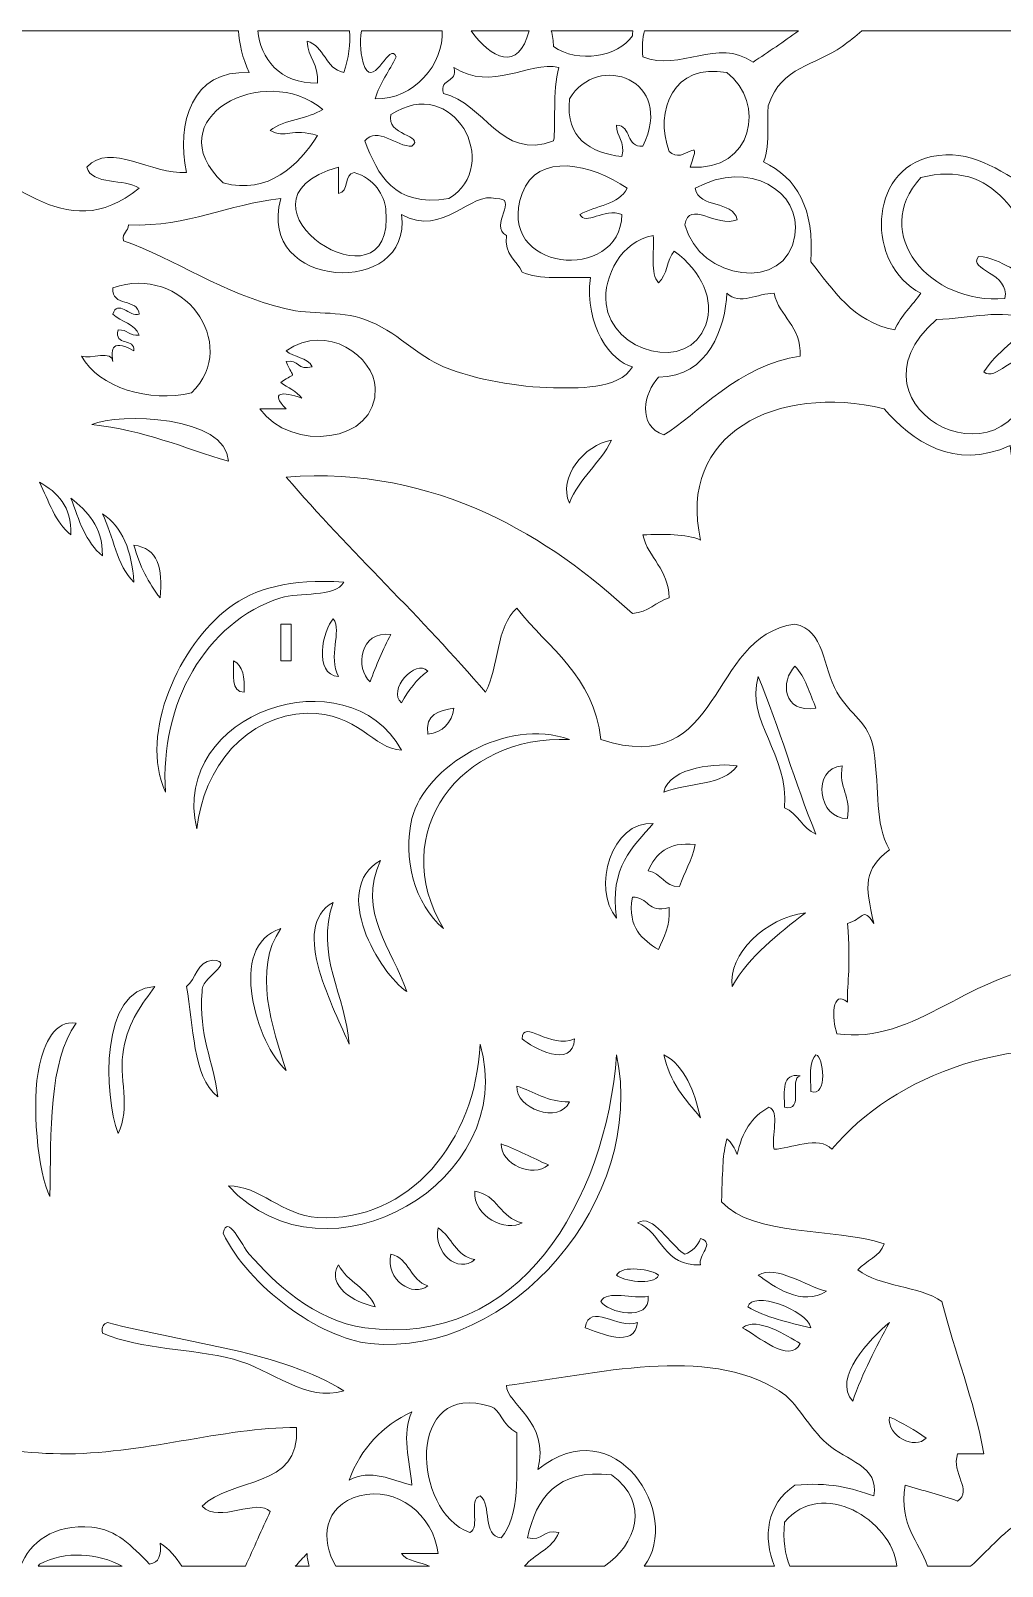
# Model space of a CAD drawing. Header units: millimetres. Extents: x -1213 to 1200, y -611 to 590.
# Drawn here: x -329 to 418, y -590 to 590 of the extents above; entities that cross this region are included whole.
import ezdxf

# ---------------------------------------------------------------- set-up
doc = ezdxf.new("R2010")
doc.units = ezdxf.units.MM
doc.header["$MEASUREMENT"] = 0
doc.layers.add('Layer 1', color=7, linetype='Continuous')

msp = doc.modelspace()

# ---------------------------------------------------------------- linework, layer by layer
at = {"layer": 'Layer 1', "color": 250, "lineweight": 20}
for points, knots in [([(-674.1122, 589.9734), (-674.1122, 589.9734), (-169.6608, 589.9734), (-169.6608, 589.9734), (-169.2886, 580.1733), (-166.7178, 569.3631), (-161.3686, 557.7634), (-206.0279, 560.1906), (-217.3984, 518.856), (-209.7834, 481.0869), (-236.3492, 478.8723), (-268.072, 504.9371), (-286.4371, 485.1233), (-281.9879, 470.7385), (-257.2414, 476.6557), (-246.0937, 468.9807), (-303.9296, 421.7837), (-347.4448, 482.6188), (-399.3997, 501.2659), (-430.4686, 512.4159), (-473.8333, 514.0332), (-512.3624, 525.4773), (-560.4326, 539.7522), (-588.0692, 558.5345), (-641.4631, 557.7634), (-654.2808, 566.5616), (-663.8543, 578.6098), (-674.1122, 589.9734)], [0, 0, 0, 0, 0.111111111, 0.111111111, 0.111111111, 0.222222222, 0.222222222, 0.222222222, 0.333333333, 0.333333333, 0.333333333, 0.444444444, 0.444444444, 0.444444444, 0.555555556, 0.555555556, 0.555555556, 0.666666667, 0.666666667, 0.666666667, 0.777777778, 0.777777778, 0.777777778, 0.888888889, 0.888888889, 0.888888889, 1, 1, 1, 1]), ([(-154.9109, 589.9734), (-154.9109, 589.9734), (-84.3622, 589.9734), (-84.3622, 589.9734), (-83.5506, 579.8681), (-84.8401, 568.8382), (-88.7512, 557.7634), (-103.0201, 560.9739), (-103.5306, 577.9547), (-116.993, 581.9759), (-116.3788, 569.1403), (-107.8435, 564.2209), (-108.9225, 549.6906), (-138.232, 549.0834), (-152.9065, 569.1779), (-154.9109, 589.9734)], [0, 0, 0, 0, 0.2, 0.2, 0.2, 0.4, 0.4, 0.4, 0.6, 0.6, 0.6, 0.8, 0.8, 0.8, 1, 1, 1, 1]), ([(-75.0286, 589.9734), (-75.0286, 589.9734), (-13.1909, 589.9734), (-13.1909, 589.9734), (-11.6483, 564.3135), (-34.6943, 537.0036), (-64.5459, 537.5855), (-61.011, 550.1921), (-53.577, 558.8977), (-48.4069, 569.8696), (-53.5303, 582.4326), (-64.5977, 546.3419), (-72.6133, 561.7989), (-75.9103, 570.9398), (-76.7401, 580.9159), (-75.0286, 589.9734)], [0, 0, 0, 0, 0.2, 0.2, 0.2, 0.4, 0.4, 0.4, 0.6, 0.6, 0.6, 0.8, 0.8, 0.8, 1, 1, 1, 1]), ([(9.245, 589.9734), (9.245, 589.9734), (53.7548, 589.9734), (53.7548, 589.9734), (45.9884, 557.8754), (23.8545, 568.6021), (9.245, 589.9734)], [0, 0, 0, 0, 0.5, 0.5, 0.5, 1, 1, 1, 1]), ([(70.8162, 589.9734), (70.8162, 589.9734), (133.4481, 589.9734), (133.4481, 589.9734), (133.3789, 588.6856), (133.2772, 587.3652), (133.1399, 586.0102), (122.3246, 570.0354), (91.0718, 564.3196), (72.6233, 577.9414), (72.6233, 577.9414), (72.6233, 577.9414), (72.6233, 577.9414), (72.3589, 582.0664), (71.6592, 586.0794), (70.8162, 589.9734)], [0, 0, 0, 0, 0.2, 0.2, 0.2, 0.4, 0.4, 0.4, 0.6, 0.6, 0.6, 0.8, 0.8, 0.8, 1, 1, 1, 1]), ([(142.386, 589.9734), (142.386, 589.9734), (260.8626, 589.9734), (260.8626, 589.9734), (249.5124, 581.633), (237.8348, 573.6192), (225.9304, 565.8332), (198.5297, 585.0489), (170.1986, 558.3229), (141.2084, 569.8696), (140.2524, 577.6475), (141.2318, 584.1049), (142.386, 589.9734)], [0, 0, 0, 0, 0.25, 0.25, 0.25, 0.5, 0.5, 0.5, 0.75, 0.75, 0.75, 1, 1, 1, 1]), ([(309.6853, 589.9734), (309.6853, 589.9734), (558.967, 589.9734), (558.967, 589.9734), (561.7992, 586.8444), (565.0799, 584.1639), (568.8528, 581.9759), (548.3632, 567.4975), (527.7263, 553.1675), (524.4751, 521.4428), (481.9443, 530.4434), (449.4233, 505.1507), (439.7531, 468.9807), (413.5209, 483.0267), (393.7128, 499.5071), (363.1006, 493.1941), (314.2036, 483.1061), (312.4077, 410.0427), (355.0311, 388.2697), (348.2633, 378.8979), (339.8043, 371.2166), (334.8588, 360.0219), (302.3755, 366.5404), (287.7304, 390.9023), (270.309, 412.4831), (273.548, 453.3894), (259.506, 477.0077), (233.9999, 489.1577), (239.763, 501.7857), (235.8121, 528.5879), (238.0342, 533.5491), (247.7603, 562.1854), (273.7992, 563.2718), (294.5145, 577.9414), (299.765, 581.6585), (304.8019, 585.6949), (309.6853, 589.9734)], [0, 0, 0, 0, 0.083333333, 0.083333333, 0.083333333, 0.166666667, 0.166666667, 0.166666667, 0.25, 0.25, 0.25, 0.333333333, 0.333333333, 0.333333333, 0.416666667, 0.416666667, 0.416666667, 0.5, 0.5, 0.5, 0.583333333, 0.583333333, 0.583333333, 0.666666667, 0.666666667, 0.666666667, 0.75, 0.75, 0.75, 0.833333333, 0.833333333, 0.833333333, 0.916666667, 0.916666667, 0.916666667, 1, 1, 1, 1]), ([(-181.5408, 473.015), (-181.5408, 473.015), (-181.5408, 473.015), (-181.5408, 473.015), (-146.4347, 463.7948), (-123.598, 486.408), (-108.9225, 509.3357), (-128.4296, 515.8389), (-133.8265, 506.5891), (-145.2326, 513.3721), (-134.9024, 521.8721), (-116.1601, 521.9545), (-104.8893, 529.5137), (-149.6462, 566.938), (-233.8862, 522.4825), (-181.5408, 473.015)], [0, 0, 0, 0, 0.2, 0.2, 0.2, 0.4, 0.4, 0.4, 0.6, 0.6, 0.6, 0.8, 0.8, 0.8, 1, 1, 1, 1]), ([(72.6233, 505.3012), (72.6233, 505.3012), (72.6233, 505.3012), (72.6233, 505.3012), (74.59, 516.3852), (71.4741, 543.4173), (76.6575, 561.7989), (52.862, 566.764), (25.3565, 542.6259), (-4.0292, 561.7989), (-1.0242, 549.3753), (-15.1038, 554.0414), (-12.0977, 541.6219), (19.7399, 534.5816), (31.327, 489.887), (72.6233, 505.3012)], [0, 0, 0, 0, 0.2, 0.2, 0.2, 0.4, 0.4, 0.4, 0.6, 0.6, 0.6, 0.8, 0.8, 0.8, 1, 1, 1, 1]), ([(125.0704, 493.1941), (125.0704, 493.1941), (125.0704, 493.1941), (125.0704, 493.1941), (127.986, 505.5251), (120.9456, 507.9003), (121.0372, 517.4075), (132.6558, 516.9263), (128.0379, 500.1968), (141.2084, 501.2659), (166.2853, 552.4982), (106.743, 573.9518), (84.728, 537.5855), (82.0718, 506.6806), (100.3331, 496.6975), (125.0704, 493.1941)], [0, 0, 0, 0, 0.2, 0.2, 0.2, 0.4, 0.4, 0.4, 0.6, 0.6, 0.6, 0.8, 0.8, 0.8, 1, 1, 1, 1]), ([(-8.0635, 460.9099), (-8.0635, 460.9099), (-8.0635, 460.9099), (-8.0635, 460.9099), (34.0179, 486.7274), (-4.6526, 557.3413), (-52.4411, 525.4773), (-57.1699, 509.7212), (-25.7411, 509.5004), (-36.3042, 501.2659), (-48.175, 500.4206), (-63.0326, 517.2132), (-72.6133, 505.3012), (-62.2994, 479.2996), (-50.8934, 454.3843), (-8.0635, 460.9099)], [0, 0, 0, 0, 0.2, 0.2, 0.2, 0.4, 0.4, 0.4, 0.6, 0.6, 0.6, 0.8, 0.8, 0.8, 1, 1, 1, 1]), ([(161.3806, 497.2294), (161.3806, 497.2294), (161.3806, 497.2294), (161.3806, 497.2294), (172.4989, 485.698), (187.8518, 513.2561), (177.5186, 485.1233), (226.1938, 481.5049), (236.0654, 535.1369), (205.7572, 557.7634), (164.8239, 565.8251), (149.9206, 528.3398), (161.3806, 497.2294)], [0, 0, 0, 0, 0.25, 0.25, 0.25, 0.5, 0.5, 0.5, 0.75, 0.75, 0.75, 1, 1, 1, 1]), ([(-423.6052, 412.4831), (-423.6052, 412.4831), (-423.6052, 412.4831), (-423.6052, 412.4831), (-415.018, 404.9331), (-397.913, 405.8975), (-391.3302, 396.3405), (-405.3255, 393.1005), (-406.8377, 402.3504), (-419.571, 400.3758), (-421.9262, 384.569), (-402.9763, 390.0743), (-399.3997, 380.1989), (-411.9631, 382.4287), (-425.6899, 383.4927), (-435.7079, 388.2697), (-428.3971, 360.6109), (-405.6245, 348.4111), (-367.1228, 351.9501), (-309.2279, 385.8293), (-339.473, 496.4645), (-419.571, 468.9807), (-421.9262, 453.1727), (-402.9763, 458.6791), (-399.3997, 448.8047), (-409.734, 444.4295), (-418.6323, 461.0625), (-423.6052, 448.8047), (-414.7638, 440.1602), (-399.7303, 437.7086), (-391.3302, 428.6267), (-403.8347, 423.3086), (-413.7092, 440.5854), (-419.571, 428.6267), (-412.1716, 423.9189), (-405.9112, 418.0749), (-399.3997, 412.4831), (-406.4716, 411.3712), (-419.5272, 423.8487), (-423.6052, 412.4831)], [0, 0, 0, 0, 0.076923077, 0.076923077, 0.076923077, 0.153846154, 0.153846154, 0.153846154, 0.230769231, 0.230769231, 0.230769231, 0.307692308, 0.307692308, 0.307692308, 0.384615385, 0.384615385, 0.384615385, 0.461538462, 0.461538462, 0.461538462, 0.538461538, 0.538461538, 0.538461538, 0.615384615, 0.615384615, 0.615384615, 0.692307692, 0.692307692, 0.692307692, 0.769230769, 0.769230769, 0.769230769, 0.846153846, 0.846153846, 0.846153846, 0.923076923, 0.923076923, 0.923076923, 1, 1, 1, 1]), ([(48.4179, 464.9453), (48.4179, 464.9453), (48.4179, 464.9453), (48.4179, 464.9453), (26.6734, 404.4673), (124.1369, 395.3792), (125.0704, 448.8047), (111.3437, 454.0801), (96.9202, 439.8123), (92.7965, 448.8047), (104.8911, 455.5378), (122.9938, 456.2601), (129.1057, 468.9807), (102.2439, 487.6298), (59.9959, 497.143), (48.4179, 464.9453)], [0, 0, 0, 0, 0.2, 0.2, 0.2, 0.4, 0.4, 0.4, 0.6, 0.6, 0.6, 0.8, 0.8, 0.8, 1, 1, 1, 1]), ([(-56.4764, 452.8371), (-56.4764, 452.8371), (-56.4764, 452.8371), (-56.4764, 452.8371), (-57.532, 463.5099), (-65.0615, 476.3974), (-80.6828, 481.0869), (-88.9872, 479.976), (-84.4811, 466.0561), (-92.7856, 464.9453), (-92.7856, 471.6672), (-92.7856, 478.3983), (-92.7856, 485.1233), (-187.7004, 458.5448), (-47.9859, 366.93), (-56.4764, 452.8371)], [0, 0, 0, 0, 0.2, 0.2, 0.2, 0.4, 0.4, 0.4, 0.6, 0.6, 0.6, 0.8, 0.8, 0.8, 1, 1, 1, 1]), ([(173.4843, 440.7319), (173.4843, 440.7319), (173.4843, 440.7319), (173.4843, 440.7319), (184.6026, 398.1695), (251.3826, 388.2453), (258.2053, 432.6611), (263.4263, 466.6319), (222.904, 491.5705), (181.5518, 468.9807), (184.3657, 452.9642), (210.305, 460.0778), (213.8287, 444.7683), (197.5952, 437.8938), (176.7854, 460.5396), (173.4843, 440.7319)], [0, 0, 0, 0, 0.2, 0.2, 0.2, 0.4, 0.4, 0.4, 0.6, 0.6, 0.6, 0.8, 0.8, 0.8, 1, 1, 1, 1]), ([(355.0311, 477.0505), (355.0311, 477.0505), (355.0311, 477.0505), (355.0311, 477.0505), (315.305, 434.0954), (362.0429, 378.9609), (419.582, 384.2333), (424.084, 403.7094), (390.4108, 405.9372), (399.4097, 416.5175), (419.3755, 414.9702), (427.0819, 401.1561), (447.8216, 400.3758), (437.2555, 444.2932), (411.2806, 492.0354), (355.0311, 477.0505)], [0, 0, 0, 0, 0.2, 0.2, 0.2, 0.4, 0.4, 0.4, 0.6, 0.6, 0.6, 0.8, 0.8, 0.8, 1, 1, 1, 1]), ([(-133.1309, 376.1635), (-133.1309, 376.1635), (-133.1309, 376.1635), (-133.1309, 376.1635), (-113.7215, 371.5829), (-92.4468, 375.0862), (-72.6133, 368.0927), (-48.5177, 359.5937), (-31.7178, 339.5479), (-12.0977, 331.7721), (13.6209, 321.5803), (44.828, 316.1188), (72.6233, 315.6305), (88.2742, 315.3559), (123.2308, 313.8137), (133.1399, 331.7721), (117.0172, 335.4281), (96.2054, 363.1184), (100.865, 400.3758), (82.2568, 400.5956), (61.4237, 398.5865), (48.4179, 404.4123), (44.2687, 413.7119), (34.5304, 417.4249), (36.3152, 432.6611), (22.3758, 439.8296), (47.0358, 462.2293), (28.2466, 460.9099), (8.9135, 467.3724), (-11.9686, 430.6652), (-44.3737, 448.8047), (-35.6492, 384.1315), (-157.1228, 390.5788), (-137.1641, 460.9099), (-178.6465, 456.669), (-206.9015, 439.1938), (-254.1611, 440.7319), (-254.3818, 435.5735), (-259.3344, 435.1432), (-258.1953, 428.6267), (-218.7459, 414.7882), (-181.6018, 387.5993), (-133.1309, 376.1635)], [0, 0, 0, 0, 0.071428571, 0.071428571, 0.071428571, 0.142857143, 0.142857143, 0.142857143, 0.214285714, 0.214285714, 0.214285714, 0.285714286, 0.285714286, 0.285714286, 0.357142857, 0.357142857, 0.357142857, 0.428571429, 0.428571429, 0.428571429, 0.5, 0.5, 0.5, 0.571428571, 0.571428571, 0.571428571, 0.642857143, 0.642857143, 0.642857143, 0.714285714, 0.714285714, 0.714285714, 0.785714286, 0.785714286, 0.785714286, 0.857142857, 0.857142857, 0.857142857, 0.928571429, 0.928571429, 0.928571429, 1, 1, 1, 1]), ([(112.9667, 380.1989), (112.9667, 380.1989), (112.9667, 380.1989), (112.9667, 380.1989), (117.0344, 342.7512), (176.4304, 326.3532), (189.6213, 364.0553), (196.3158, 383.1896), (186.843, 404.5069), (165.4148, 420.5539), (159.5775, 414.2867), (160.0341, 401.7248), (153.3121, 396.3405), (146.5545, 403.0329), (150.1005, 420.0341), (149.2778, 432.6611), (124.8589, 428.4843), (110.6744, 401.3301), (112.9667, 380.1989)], [0, 0, 0, 0, 0.166666667, 0.166666667, 0.166666667, 0.333333333, 0.333333333, 0.333333333, 0.5, 0.5, 0.5, 0.666666667, 0.666666667, 0.666666667, 0.833333333, 0.833333333, 0.833333333, 1, 1, 1, 1]), ([(-290.4703, 339.8429), (-290.4703, 339.8429), (-290.4703, 339.8429), (-290.4703, 339.8429), (-277.2062, 315.6499), (-238.2286, 304.1215), (-205.7482, 311.5951), (-167.3675, 349.9482), (-213.2055, 411.2604), (-266.2658, 392.3061), (-267.8218, 377.2987), (-246.833, 384.8365), (-246.0937, 372.1281), (-253.2743, 369.7152), (-262.8489, 383.9586), (-266.2658, 372.1281), (-260.2008, 366.0827), (-249.2768, 364.9067), (-246.0937, 355.9855), (-253.7188, 355.0781), (-254.993, 360.5315), (-262.2306, 360.0219), (-265.7797, 347.0552), (-248.933, 354.4922), (-250.1279, 343.8773), (-269.334, 355.1422), (-267.2767, 341.6871), (-266.2658, 335.8085), (-266.7692, 344.7216), (-283.378, 337.5215), (-290.4703, 339.8429)], [0, 0, 0, 0, 0.1, 0.1, 0.1, 0.2, 0.2, 0.2, 0.3, 0.3, 0.3, 0.4, 0.4, 0.4, 0.5, 0.5, 0.5, 0.6, 0.6, 0.6, 0.7, 0.7, 0.7, 0.8, 0.8, 0.8, 0.9, 0.9, 0.9, 1, 1, 1, 1]), ([(153.3121, 323.7013), (153.3121, 323.7013), (153.3121, 323.7013), (153.3121, 323.7013), (141.9376, 311.649), (136.5325, 286.8294), (157.3464, 279.3099), (181.7166, 293.9704), (215.7578, 333.8523), (262.2395, 339.8429), (263.0755, 363.5446), (246.3284, 369.6602), (242.0684, 388.2697), (229.5039, 388.23), (215.7782, 378.7249), (205.7572, 388.2697), (204.9518, 362.9139), (191.9023, 323.7674), (153.3121, 323.7013)], [0, 0, 0, 0, 0.166666667, 0.166666667, 0.166666667, 0.333333333, 0.333333333, 0.333333333, 0.5, 0.5, 0.5, 0.666666667, 0.666666667, 0.666666667, 0.833333333, 0.833333333, 0.833333333, 1, 1, 1, 1]), ([(-133.1309, 299.4879), (-133.1309, 299.4879), (-133.1309, 299.4879), (-133.1309, 299.4879), (-139.854, 299.4879), (-146.576, 299.4879), (-153.3022, 299.4879), (-130.2062, 266.2964), (-62.4733, 272.1058), (-64.5459, 315.6305), (-65.6442, 338.6609), (-100.9496, 366.6248), (-133.1309, 343.8773), (-127.0943, 339.1542), (-116.6289, 338.8612), (-112.9567, 331.7721), (-124.3607, 328.4366), (-123.4109, 337.4585), (-133.1309, 335.8085), (-127.193, 320.8673), (-124.5062, 328.8486), (-137.1641, 319.6649), (-131.7906, 315.6224), (-124.9862, 313.0121), (-121.0262, 307.5587), (-135.6398, 313.1586), (-146.1632, 312.3224), (-133.1309, 299.4879)], [0, 0, 0, 0, 0.111111111, 0.111111111, 0.111111111, 0.222222222, 0.222222222, 0.222222222, 0.333333333, 0.333333333, 0.333333333, 0.444444444, 0.444444444, 0.444444444, 0.555555556, 0.555555556, 0.555555556, 0.666666667, 0.666666667, 0.666666667, 0.777777778, 0.777777778, 0.777777778, 0.888888889, 0.888888889, 0.888888889, 1, 1, 1, 1]), ([(367.1338, 368.0927), (367.1338, 368.0927), (367.1338, 368.0927), (367.1338, 368.0927), (287.4202, 300.0627), (434.8727, 224.3616), (443.7873, 339.8429), (425.9369, 342.7278), (412.4491, 320.3078), (403.443, 327.7367), (413.1284, 343.6067), (430.0687, 352.2227), (439.7531, 368.0927), (416.3429, 376.4738), (392.7934, 368.7376), (367.1338, 368.0927)], [0, 0, 0, 0, 0.2, 0.2, 0.2, 0.4, 0.4, 0.4, 0.6, 0.6, 0.6, 0.8, 0.8, 0.8, 1, 1, 1, 1]), ([(298.5497, -156.5282), (298.5497, -156.5282), (298.5497, -156.5282), (298.5497, -156.5282), (286.5406, -146.1492), (286.2843, -169.4939), (290.4823, -180.7426), (350.1538, -190.1459), (395.5138, -131.2548), (459.9253, -128.2814), (509.2667, -126.0017), (568.9951, -153.7155), (617.2667, -124.245), (611.6287, -89.0128), (626.7741, -74.5649), (637.4378, -55.6412), (563.1924, -59.8139), (547.4093, 70.0176), (633.4036, 65.4268), (617.5535, 106.6292), (628.0667, 151.2138), (661.6443, 158.2439), (708.1667, 167.983), (738.5786, 121.7077), (746.3663, 77.5319), (789.5399, 82.7738), (814.6901, 106.0412), (839.1559, 129.9952), (834.0599, 153.1435), (824.6073, 171.938), (818.9856, 194.5636), (799.5619, 194.7497), (789.6569, 174.3621), (766.5375, 174.3866), (722.6999, 174.4242), (698.4924, 225.8346), (701.9887, 267.2037), (650.0978, 263.7238), (633.2704, 295.3172), (609.1972, 319.6649), (591.7525, 301.0586), (555.2185, 295.7058), (528.5094, 307.5587), (560.0328, 262.4868), (546.7239, 180.1238), (467.9949, 198.5989), (446.2271, 215.8361), (427.1816, 235.7923), (423.6162, 271.2381), (380.226, 251.4507), (348.1006, 275.0223), (326.7904, 299.4879), (244.0138, 319.2092), (167.2199, 279.9376), (185.586, 198.5989), (174.2765, 203.4308), (157.7481, 203.0362), (141.2084, 202.6354), (145.6006, 184.1572), (160.9321, 176.6235), (161.3806, 154.2075), (151.2823, 150.8577), (145.5375, 143.1501), (133.1399, 142.1014), (70.15, 200.3181), (-16.6791, 255.6784), (-133.1309, 247.0257), (-84.0632, 189.8395), (-28.5194, 139.1269), (20.1782, 81.5684), (30.6172, 100.721), (28.2386, 132.6888), (44.3826, 146.1368), (68.7243, 115.3347), (103.1765, 94.645), (108.9335, 45.2488), (204.5562, 14.342), (190.0117, 124.4613), (258.2053, 134.0305), (281.166, 129.1976), (279.2083, 101.3598), (290.4823, 81.5684), (300.3741, 64.201), (315.3813, 59.007), (318.7209, 37.176), (323.8636, 3.5683), (318.9039, -17.4916), (330.8236, -39.4976), (310.7989, -54.9739), (311.9999, -65.9652), (318.7209, -95.9952), (310.4297, -82.4455), (310.383, -93.1581), (298.5497, -95.9952), (301.2914, -128.6425), (298.3178, -140.5137), (298.5497, -156.5282)], [0, 0, 0, 0, 0.03125, 0.03125, 0.03125, 0.0625, 0.0625, 0.0625, 0.09375, 0.09375, 0.09375, 0.125, 0.125, 0.125, 0.15625, 0.15625, 0.15625, 0.1875, 0.1875, 0.1875, 0.21875, 0.21875, 0.21875, 0.25, 0.25, 0.25, 0.28125, 0.28125, 0.28125, 0.3125, 0.3125, 0.3125, 0.34375, 0.34375, 0.34375, 0.375, 0.375, 0.375, 0.40625, 0.40625, 0.40625, 0.4375, 0.4375, 0.4375, 0.46875, 0.46875, 0.46875, 0.5, 0.5, 0.5, 0.53125, 0.53125, 0.53125, 0.5625, 0.5625, 0.5625, 0.59375, 0.59375, 0.59375, 0.625, 0.625, 0.625, 0.65625, 0.65625, 0.65625, 0.6875, 0.6875, 0.6875, 0.71875, 0.71875, 0.71875, 0.75, 0.75, 0.75, 0.78125, 0.78125, 0.78125, 0.8125, 0.8125, 0.8125, 0.84375, 0.84375, 0.84375, 0.875, 0.875, 0.875, 0.90625, 0.90625, 0.90625, 0.9375, 0.9375, 0.9375, 0.96875, 0.96875, 0.96875, 1, 1, 1, 1]), ([(-177.5086, 259.1329), (-177.5086, 259.1329), (-177.5086, 259.1329), (-177.5086, 259.1329), (-178.4889, 294.1789), (-262.0811, 296.6783), (-282.4018, 287.3807), (-242.2791, 283.1246), (-211.8042, 269.2169), (-177.5086, 259.1329)], [0, 0, 0, 0, 0.333333333, 0.333333333, 0.333333333, 0.666666667, 0.666666667, 0.666666667, 1, 1, 1, 1]), ([(117.0019, 275.2735), (117.0019, 275.2735), (117.0019, 275.2735), (117.0019, 275.2735), (96.2552, 271.7315), (75.603, 246.8477), (84.728, 226.8467), (92.0704, 246.4022), (108.3782, 256.9998), (117.0019, 275.2735)], [0, 0, 0, 0, 0.333333333, 0.333333333, 0.333333333, 0.666666667, 0.666666667, 0.666666667, 1, 1, 1, 1]), ([(-298.5387, 202.6354), (-298.5387, 202.6354), (-298.5387, 202.6354), (-298.5387, 202.6354), (-298.0151, 224.68), (-308.9299, 235.2878), (-322.7462, 242.9913), (-315.6693, 228.5465), (-310.5977, 212.0916), (-298.5387, 202.6354)], [0, 0, 0, 0, 0.333333333, 0.333333333, 0.333333333, 0.666666667, 0.666666667, 0.666666667, 1, 1, 1, 1]), ([(-274.3323, 186.4927), (-274.3323, 186.4927), (-274.3323, 186.4927), (-274.3323, 186.4927), (-274.1127, 209.5821), (-286.1167, 220.4391), (-298.5387, 230.8831), (-292.4797, 214.0752), (-287.0899, 196.597), (-274.3323, 186.4927)], [0, 0, 0, 0, 0.333333333, 0.333333333, 0.333333333, 0.666666667, 0.666666667, 0.666666667, 1, 1, 1, 1]), ([(-250.1279, 166.3137), (-250.1279, 166.3137), (-250.1279, 166.3137), (-250.1279, 166.3137), (-251.6666, 190.3308), (-258.957, 208.6015), (-274.3323, 218.777), (-265.91, 201.6405), (-263.2781, 178.72), (-250.1279, 166.3137)], [0, 0, 0, 0, 0.333333333, 0.333333333, 0.333333333, 0.666666667, 0.666666667, 0.666666667, 1, 1, 1, 1]), ([(-229.9547, 154.2075), (-229.9547, 154.2075), (-229.9547, 154.2075), (-229.9547, 154.2075), (-227.7011, 176.6407), (-231.8188, 192.6959), (-250.1279, 194.5636), (-245.6543, 178.8594), (-238.9689, 165.3687), (-229.9547, 154.2075)], [0, 0, 0, 0, 0.333333333, 0.333333333, 0.333333333, 0.666666667, 0.666666667, 0.666666667, 1, 1, 1, 1]), ([(-177.5086, 146.1368), (-177.5086, 146.1368), (-177.5086, 146.1368), (-177.5086, 146.1368), (-214.2662, 118.3528), (-246.7201, 50.687), (-225.9205, 4.8917), (-230.0096, 73.1029), (-195.4353, 135.2207), (-137.1641, 154.2075), (-123.4262, 158.6844), (-95.1052, 154.176), (-88.7512, 166.3137), (-130.2998, 168.7927), (-157.0892, 161.5703), (-177.5086, 146.1368)], [0, 0, 0, 0, 0.2, 0.2, 0.2, 0.4, 0.4, 0.4, 0.6, 0.6, 0.6, 0.8, 0.8, 0.8, 1, 1, 1, 1]), ([(-129.0957, 105.7828), (-129.0957, 105.7828), (-129.0957, 105.7828), (-129.0957, 105.7828), (-129.0957, 115.2004), (-129.0957, 124.6119), (-129.0957, 134.0305), (-131.7866, 134.0305), (-134.4734, 134.0305), (-137.1641, 134.0305), (-137.1641, 124.6119), (-137.1641, 115.2004), (-137.1641, 105.7828), (-134.4734, 105.7828), (-131.7866, 105.7828), (-129.0957, 105.7828)], [0, 0, 0, 0, 0.2, 0.2, 0.2, 0.4, 0.4, 0.4, 0.6, 0.6, 0.6, 0.8, 0.8, 0.8, 1, 1, 1, 1]), ([(-92.7856, 93.6735), (-92.7856, 93.6735), (-92.7856, 93.6735), (-92.7856, 93.6735), (-101.1866, 108.9332), (-89.8201, 128.3228), (-96.8198, 138.0659), (-104.7469, 129.8131), (-112.6344, 95.2269), (-92.7856, 93.6735)], [0, 0, 0, 0, 0.333333333, 0.333333333, 0.333333333, 0.666666667, 0.666666667, 0.666666667, 1, 1, 1, 1]), ([(-68.5801, 89.6392), (-68.5801, 89.6392), (-68.5801, 89.6392), (-68.5801, 89.6392), (-63.6977, 102.2428), (-58.793, 114.821), (-52.4411, 125.9587), (-76.7116, 129.6015), (-79.9822, 99.4668), (-68.5801, 89.6392)], [0, 0, 0, 0, 0.333333333, 0.333333333, 0.333333333, 0.666666667, 0.666666667, 0.666666667, 1, 1, 1, 1]), ([(-116.993, 65.4268), (-116.993, 65.4268), (-116.993, 65.4268), (-116.993, 65.4268), (-78.1689, 66.5244), (-65.6868, 37.5992), (-44.3737, 37.176), (-85.5886, 111.8425), (-223.1228, 65.9975), (-201.714, -23.355), (-196.5977, 23.9589), (-163.919, 64.0983), (-116.993, 65.4268)], [0, 0, 0, 0, 0.25, 0.25, 0.25, 0.5, 0.5, 0.5, 0.75, 0.75, 0.75, 1, 1, 1, 1]), ([(-24.2014, 97.71), (-24.2014, 97.71), (-24.2014, 97.71), (-24.2014, 97.71), (-33.2951, 108.0675), (-55.6963, 82.8908), (-44.3737, 73.4966), (-38.9401, 82.8572), (-32.9096, 91.6258), (-24.2014, 97.71)], [0, 0, 0, 0, 0.333333333, 0.333333333, 0.333333333, 0.666666667, 0.666666667, 0.666666667, 1, 1, 1, 1]), ([(-165.4038, 81.5684), (-165.4038, 81.5684), (-165.4038, 81.5684), (-165.4038, 81.5684), (-164.5699, 93.167), (-166.43, 102.0688), (-173.4743, 105.7828), (-173.4113, 95.0814), (-175.7116, 82.018), (-165.4038, 81.5684)], [0, 0, 0, 0, 0.333333333, 0.333333333, 0.333333333, 0.666666667, 0.666666667, 0.666666667, 1, 1, 1, 1]), ([(274.3432, 69.4632), (274.3432, 69.4632), (274.3432, 69.4632), (274.3432, 69.4632), (269.4457, 80.7017), (266.045, 93.4457), (258.2053, 101.7453), (247.0514, 90.2688), (248.5006, 65.0158), (274.3432, 69.4632)], [0, 0, 0, 0, 0.333333333, 0.333333333, 0.333333333, 0.666666667, 0.666666667, 0.666666667, 1, 1, 1, 1]), ([(250.1368, -7.2134), (250.1368, -7.2134), (250.1368, -7.2134), (250.1368, -7.2134), (260.7538, -11.3912), (263.7254, -23.2146), (274.3432, -27.3914), (258.1748, 11.5872), (246.1616, 54.7224), (229.9657, 93.6735), (219.9142, 58.7811), (253.9402, 34.7183), (250.1368, -7.2134)], [0, 0, 0, 0, 0.25, 0.25, 0.25, 0.5, 0.5, 0.5, 0.75, 0.75, 0.75, 1, 1, 1, 1]), ([(-36.3042, -15.2852), (-36.3042, -15.2852), (-36.3042, -15.2852), (-36.3042, -15.2852), (-43.8448, -45.3955), (-34.189, -81.4374), (-12.0977, -100.0316), (-56.0777, -26.1778), (1.2029, 49.2791), (84.728, 45.2488), (36.3975, 63.2265), (-26.4235, 24.1644), (-36.3042, -15.2852)], [0, 0, 0, 0, 0.25, 0.25, 0.25, 0.5, 0.5, 0.5, 0.75, 0.75, 0.75, 1, 1, 1, 1]), ([(-4.0292, 69.4632), (-4.0292, 69.4632), (-4.0292, 69.4632), (-4.0292, 69.4632), (-15.174, 67.1612), (-26.6513, 65.1897), (-24.2014, 49.2842), (-12.535, 51.0654), (-5.8099, 57.7934), (-4.0292, 69.4632)], [0, 0, 0, 0, 0.333333333, 0.333333333, 0.333333333, 0.666666667, 0.666666667, 0.666666667, 1, 1, 1, 1]), ([(213.8287, 25.0698), (213.8287, 25.0698), (213.8287, 25.0698), (213.8287, 25.0698), (200.766, 27.3179), (161.346, 24.7788), (157.3464, 4.8917), (175.7999, 11.9901), (203.4182, 9.921), (213.8287, 25.0698)], [0, 0, 0, 0, 0.333333333, 0.333333333, 0.333333333, 0.666666667, 0.666666667, 0.666666667, 1, 1, 1, 1]), ([(298.5497, -15.2852), (298.5497, -15.2852), (298.5497, -15.2852), (298.5497, -15.2852), (301.3799, 2.3395), (291.6863, 7.4461), (294.5145, 25.0698), (270.361, 23.3059), (276.0731, -16.5293), (298.5497, -15.2852)], [0, 0, 0, 0, 0.333333333, 0.333333333, 0.333333333, 0.666666667, 0.666666667, 0.666666667, 1, 1, 1, 1]), ([(121.0372, -91.9608), (121.0372, -91.9608), (121.0372, -91.9608), (121.0372, -91.9608), (115.2599, -52.5549), (133.5691, -37.2363), (149.2778, -19.3217), (117.0019, -16.7907), (101.8453, -69.3394), (121.0372, -91.9608)], [0, 0, 0, 0, 0.333333333, 0.333333333, 0.333333333, 0.666666667, 0.666666667, 0.666666667, 1, 1, 1, 1]), ([(169.4491, -67.7464), (169.4491, -67.7464), (169.4491, -67.7464), (169.4491, -67.7464), (172.988, -56.4866), (179.105, -47.8146), (181.5518, -35.4642), (160.2813, -33.0188), (151.0026, -42.5676), (145.2436, -55.6412), (155.7314, -57.2566), (157.4084, -67.6843), (169.4491, -67.7464)], [0, 0, 0, 0, 0.25, 0.25, 0.25, 0.5, 0.5, 0.5, 0.75, 0.75, 0.75, 1, 1, 1, 1]), ([(-40.3384, -148.4574), (-40.3384, -148.4574), (-40.3384, -148.4574), (-40.3384, -148.4574), (-51.2004, -115.4265), (-78.894, -87.5663), (-60.5116, -47.5694), (-99.4862, -70.2071), (-61.1848, -134.1437), (-40.3384, -148.4574)], [0, 0, 0, 0, 0.333333333, 0.333333333, 0.333333333, 0.666666667, 0.666666667, 0.666666667, 1, 1, 1, 1]), ([(-84.717, -188.8134), (-84.717, -188.8134), (-84.717, -188.8134), (-84.717, -188.8134), (-86.8293, -152.037), (-111.2564, -120.1933), (-96.8198, -79.8526), (-131.6797, -98.3765), (-94.7717, -163.7007), (-84.717, -188.8134)], [0, 0, 0, 0, 0.333333333, 0.333333333, 0.333333333, 0.666666667, 0.666666667, 0.666666667, 1, 1, 1, 1]), ([(153.3121, -116.1732), (153.3121, -116.1732), (153.3121, -116.1732), (153.3121, -116.1732), (156.9019, -106.314), (162.7179, -98.6756), (161.3806, -83.889), (144.6518, -88.5164), (145.6616, -75.4001), (133.1399, -75.8182), (129.1281, -100.0092), (141.0629, -108.2478), (153.3121, -116.1732)], [0, 0, 0, 0, 0.25, 0.25, 0.25, 0.5, 0.5, 0.5, 0.75, 0.75, 0.75, 1, 1, 1, 1]), ([(266.2748, -87.9264), (266.2748, -87.9264), (266.2748, -87.9264), (266.2748, -87.9264), (235.0911, -91.7472), (206.9013, -119.9492), (209.7924, -144.423), (223.7602, -120.7253), (244.9962, -104.304), (266.2748, -87.9264)], [0, 0, 0, 0, 0.333333333, 0.333333333, 0.333333333, 0.666666667, 0.666666667, 0.666666667, 1, 1, 1, 1]), ([(-133.1309, -208.9903), (-133.1309, -208.9903), (-133.1309, -208.9903), (-133.1309, -208.9903), (-143.6371, -176.7306), (-158.9868, -130.7655), (-137.1641, -100.0316), (-179.5212, -112.978), (-154.9435, -189.8764), (-133.1309, -208.9903)], [0, 0, 0, 0, 0.333333333, 0.333333333, 0.333333333, 0.666666667, 0.666666667, 0.666666667, 1, 1, 1, 1]), ([(-209.7834, -144.423), (-209.7834, -144.423), (-209.7834, -144.423), (-209.7834, -144.423), (-203.6513, -174.6106), (-205.7249, -213.0023), (-185.577, -229.1684), (-188.9411, -201.595), (-200.6025, -182.3224), (-197.6797, -148.4574), (-199.6699, -138.0632), (-170.9533, -125.6234), (-189.6113, -124.245), (-202.0536, -125.2531), (-201.9814, -138.7702), (-209.7834, -144.423)], [0, 0, 0, 0, 0.2, 0.2, 0.2, 0.4, 0.4, 0.4, 0.6, 0.6, 0.6, 0.8, 0.8, 0.8, 1, 1, 1, 1]), ([(-262.2306, -257.4171), (-262.2306, -257.4171), (-262.2306, -257.4171), (-262.2306, -257.4171), (-252.3459, -238.3123), (-261.9815, -213.5862), (-258.1953, -192.8487), (-254.0787, -170.2965), (-243.8228, -158.2392), (-233.9879, -144.423), (-276.4221, -146.1492), (-273.4109, -227.971), (-262.2306, -257.4171)], [0, 0, 0, 0, 0.25, 0.25, 0.25, 0.5, 0.5, 0.5, 0.75, 0.75, 0.75, 1, 1, 1, 1]), ([(-322.7462, -204.955), (-322.7462, -204.955), (-322.7462, -204.955), (-322.7462, -204.955), (-329.3686, -233.339), (-323.7631, -289.3392), (-314.6777, -305.845), (-313.7634, -255.641), (-315.9062, -202.3824), (-294.5045, -172.6708), (-311.1082, -170.0239), (-318.9011, -188.4716), (-322.7462, -204.955)], [0, 0, 0, 0, 0.25, 0.25, 0.25, 0.5, 0.5, 0.5, 0.75, 0.75, 0.75, 1, 1, 1, 1]), ([(88.7622, -184.778), (88.7622, -184.778), (88.7622, -184.778), (88.7622, -184.778), (69.847, -193.3147), (48.9843, -168.5957), (48.4179, -184.778), (55.7704, -191.2415), (87.4768, -208.6252), (88.7622, -184.778)], [0, 0, 0, 0, 0.333333333, 0.333333333, 0.333333333, 0.666666667, 0.666666667, 0.666666667, 1, 1, 1, 1]), ([(393.2104, -590.0266), (393.2104, -590.0266), (360.2135, -590.0266), (360.2135, -590.0266), (353.4701, -570.2687), (338.1182, -559.1167), (342.9284, -527.7989), (356.3633, -531.8465), (370.6443, -535.0528), (383.2717, -539.9051), (395.2982, -531.4803), (377.9134, -518.6803), (383.2717, -503.5865), (389.9958, -503.5865), (396.7189, -503.5865), (403.443, -503.5865), (395.8331, -461.4249), (381.1372, -426.3545), (371.168, -386.5549), (353.7975, -374.3338), (323.1376, -375.411), (306.6192, -362.3415), (312.6589, -354.9289), (323.4558, -352.281), (326.7904, -342.1635), (287.2301, -329.273), (226.8324, -337.2269), (201.725, -309.8804), (201.725, -309.8804), (201.725, -309.8804), (201.725, -309.8804), (202.7643, -281.0639), (202.4857, -275.1528), (205.7572, -261.4536), (209.526, -264.4086), (211.8711, -268.7909), (213.8287, -273.5597), (217.148, -256.702), (225.0558, -244.4351), (238.0342, -237.2412), (247.1308, -240.242), (239.6094, -259.8768), (242.0684, -269.5234), (254.2372, -269.3585), (276.6304, -258.6704), (286.4471, -269.5234), (334.1022, -212.8844), (427.208, -175.0511), (532.5437, -200.9205), (502.9514, -314.3928), (522.9538, -457.2715), (455.891, -531.8342), (443.283, -545.8488), (425.1904, -559.0628), (411.5125, -572.1903), (405.7474, -577.7231), (399.8185, -584.27), (393.2104, -590.0266)], [0, 0, 0, 0, 0.052631579, 0.052631579, 0.052631579, 0.105263158, 0.105263158, 0.105263158, 0.157894737, 0.157894737, 0.157894737, 0.210526316, 0.210526316, 0.210526316, 0.263157895, 0.263157895, 0.263157895, 0.315789474, 0.315789474, 0.315789474, 0.368421053, 0.368421053, 0.368421053, 0.421052632, 0.421052632, 0.421052632, 0.473684211, 0.473684211, 0.473684211, 0.526315789, 0.526315789, 0.526315789, 0.578947368, 0.578947368, 0.578947368, 0.631578947, 0.631578947, 0.631578947, 0.684210526, 0.684210526, 0.684210526, 0.736842105, 0.736842105, 0.736842105, 0.789473684, 0.789473684, 0.789473684, 0.842105263, 0.842105263, 0.842105263, 0.894736842, 0.894736842, 0.894736842, 0.947368421, 0.947368421, 0.947368421, 1, 1, 1, 1]), ([(-68.5801, -418.8401), (-68.5801, -418.8401), (-68.5801, -418.8401), (-68.5801, -418.8401), (39.8246, -430.1264), (144.3853, -308.1541), (121.0372, -196.8852), (112.6483, -308.7136), (46.5416, -423.0881), (-72.6133, -406.7319), (-111.6967, -401.369), (-142.2581, -371.9666), (-161.3686, -350.2343), (-167.1144, -343.7057), (-178.2103, -318.1403), (-181.5408, -334.0927), (-161.8313, -375.2289), (-107.0137, -414.8342), (-68.5801, -418.8401)], [0, 0, 0, 0, 0.166666667, 0.166666667, 0.166666667, 0.333333333, 0.333333333, 0.333333333, 0.5, 0.5, 0.5, 0.666666667, 0.666666667, 0.666666667, 0.833333333, 0.833333333, 0.833333333, 1, 1, 1, 1]), ([(16.1429, -188.8134), (16.1429, -188.8134), (16.1429, -188.8134), (16.1429, -188.8134), (12.6284, -263.2663), (-38.1337, -325.9832), (-108.9225, -321.9855), (-136.1198, -320.4515), (-153.6631, -297.177), (-177.5086, -297.7731), (-100.9496, -380.2134), (46.6291, -293.3674), (16.1429, -188.8134)], [0, 0, 0, 0, 0.25, 0.25, 0.25, 0.5, 0.5, 0.5, 0.75, 0.75, 0.75, 1, 1, 1, 1]), ([(185.586, -245.3109), (185.586, -245.3109), (185.586, -245.3109), (185.586, -245.3109), (180.5084, -224.8339), (173.9572, -205.8308), (157.3464, -196.8852), (161.7344, -218.055), (173.9287, -231.4144), (185.586, -245.3109)], [0, 0, 0, 0, 0.333333333, 0.333333333, 0.333333333, 0.666666667, 0.666666667, 0.666666667, 1, 1, 1, 1]), ([(274.3432, -196.8852), (274.3432, -196.8852), (274.3432, -196.8852), (274.3432, -196.8852), (268.7847, -202.0863), (270.3477, -214.4133), (270.309, -225.1339), (283.7205, -230.1001), (280.1785, -197.8536), (274.3432, -196.8852)], [0, 0, 0, 0, 0.333333333, 0.333333333, 0.333333333, 0.666666667, 0.666666667, 0.666666667, 1, 1, 1, 1]), ([(262.2395, -213.0257), (262.2395, -213.0257), (262.2395, -213.0257), (262.2395, -213.0257), (247.7887, -210.678), (249.9751, -224.9692), (250.1368, -237.2412), (265.9555, -240.9551), (253.0646, -215.9554), (262.2395, -213.0257)], [0, 0, 0, 0, 0.333333333, 0.333333333, 0.333333333, 0.666666667, 0.666666667, 0.666666667, 1, 1, 1, 1]), ([(84.728, -233.2048), (84.728, -233.2048), (84.728, -233.2048), (84.728, -233.2048), (67.2019, -233.2424), (57.7942, -225.1726), (44.3826, -221.0986), (42.9609, -238.4059), (76.9849, -250.3595), (84.728, -233.2048)], [0, 0, 0, 0, 0.333333333, 0.333333333, 0.333333333, 0.666666667, 0.666666667, 0.666666667, 1, 1, 1, 1]), ([(68.589, -281.6305), (68.589, -281.6305), (68.589, -281.6305), (68.589, -281.6305), (56.3562, -276.3816), (45.3213, -269.9302), (32.2799, -265.4889), (31.9016, -280.8422), (56.4437, -292.2007), (68.589, -281.6305)], [0, 0, 0, 0, 0.333333333, 0.333333333, 0.333333333, 0.666666667, 0.666666667, 0.666666667, 1, 1, 1, 1]), ([(48.4179, -326.022), (48.4179, -326.022), (48.4179, -326.022), (48.4179, -326.022), (31.4734, -322.7993), (29.6776, -304.4127), (12.1077, -301.8086), (10.2609, -321.2816), (36.7331, -333.4946), (48.4179, -326.022)], [0, 0, 0, 0, 0.333333333, 0.333333333, 0.333333333, 0.666666667, 0.666666667, 0.666666667, 1, 1, 1, 1]), ([(185.586, -358.3072), (185.586, -358.3072), (185.586, -358.3072), (185.586, -358.3072), (183.1748, -351.1224), (197.41, -341.5491), (185.586, -338.1281), (183.3294, -343.9427), (179.2962, -347.9781), (173.4843, -350.2343), (162.4759, -343.6233), (148.8711, -318.5422), (137.1731, -326.022), (156.246, -333.8486), (157.0321, -359.9663), (185.586, -358.3072)], [0, 0, 0, 0, 0.2, 0.2, 0.2, 0.4, 0.4, 0.4, 0.6, 0.6, 0.6, 0.8, 0.8, 0.8, 1, 1, 1, 1]), ([(12.1077, -354.2717), (12.1077, -354.2717), (12.1077, -354.2717), (12.1077, -354.2717), (-2.9737, -351.8711), (-5.3838, -336.7914), (-16.1319, -330.0573), (-20.1753, -349.0767), (-0.8218, -365.6272), (12.1077, -354.2717)], [0, 0, 0, 0, 0.333333333, 0.333333333, 0.333333333, 0.666666667, 0.666666667, 0.666666667, 1, 1, 1, 1]), ([(-24.2014, -374.4487), (-24.2014, -374.4487), (-24.2014, -374.4487), (-24.2014, -374.4487), (-37.6649, -370.4286), (-38.1713, -353.4457), (-52.4411, -350.2343), (-57.2828, -370.0492), (-35.1398, -383.8114), (-24.2014, -374.4487)], [0, 0, 0, 0, 0.333333333, 0.333333333, 0.333333333, 0.666666667, 0.666666667, 0.666666667, 1, 1, 1, 1]), ([(-64.5459, -390.5903), (-64.5459, -390.5903), (-64.5459, -390.5903), (-64.5459, -390.5903), (-70.4432, -376.3083), (-85.9344, -371.6269), (-92.7856, -358.3072), (-102.7333, -374.3612), (-80.4153, -387.4766), (-64.5459, -390.5903)], [0, 0, 0, 0, 0.333333333, 0.333333333, 0.333333333, 0.666666667, 0.666666667, 0.666666667, 1, 1, 1, 1]), ([(153.3121, -366.3769), (153.3121, -366.3769), (153.3121, -366.3769), (153.3121, -366.3769), (149.1203, -362.1218), (124.5039, -358.0406), (121.0372, -366.3769), (125.2291, -370.634), (149.8443, -374.7132), (153.3121, -366.3769)], [0, 0, 0, 0, 0.333333333, 0.333333333, 0.333333333, 0.666666667, 0.666666667, 0.666666667, 1, 1, 1, 1]), ([(282.4128, -378.4841), (282.4128, -378.4841), (282.4128, -378.4841), (282.4128, -378.4841), (266.6124, -375.3327), (244.0657, -357.8168), (229.9657, -366.3769), (240.9009, -374.3948), (264.1392, -391.221), (282.4128, -378.4841)], [0, 0, 0, 0, 0.333333333, 0.333333333, 0.333333333, 0.666666667, 0.666666667, 0.666666667, 1, 1, 1, 1]), ([(145.2436, -382.5195), (145.2436, -382.5195), (145.2436, -382.5195), (145.2436, -382.5195), (134.2941, -385.0189), (113.225, -377.3957), (108.9335, -386.5549), (113.4365, -394.9075), (147.43, -402.7443), (145.2436, -382.5195)], [0, 0, 0, 0, 0.333333333, 0.333333333, 0.333333333, 0.666666667, 0.666666667, 0.666666667, 1, 1, 1, 1]), ([(137.1731, -402.6955), (137.1731, -402.6955), (137.1731, -402.6955), (137.1731, -402.6955), (122.1314, -408.3879), (100.4907, -386.5702), (96.8298, -406.7319), (108.4525, -410.7765), (134.7314, -423.2417), (137.1731, -402.6955)], [0, 0, 0, 0, 0.333333333, 0.333333333, 0.333333333, 0.666666667, 0.666666667, 0.666666667, 1, 1, 1, 1]), ([(270.309, -406.7319), (270.309, -406.7319), (270.309, -406.7319), (270.309, -406.7319), (267.0985, -392.5882), (225.4311, -377.9602), (221.8962, -390.5903), (235.1786, -398.8259), (252.9691, -402.5561), (270.309, -406.7319)], [0, 0, 0, 0, 0.333333333, 0.333333333, 0.333333333, 0.666666667, 0.666666667, 0.666666667, 1, 1, 1, 1]), ([(262.2395, -418.8401), (262.2395, -418.8401), (262.2395, -418.8401), (262.2395, -418.8401), (251.8514, -412.9361), (229.5314, -397.9561), (217.8619, -406.7319), (229.0006, -412.4865), (254.4162, -435.234), (262.2395, -418.8401)], [0, 0, 0, 0, 0.333333333, 0.333333333, 0.333333333, 0.666666667, 0.666666667, 0.666666667, 1, 1, 1, 1]), ([(-173.4743, -430.9463), (-173.4743, -430.9463), (-173.4743, -430.9463), (-173.4743, -430.9463), (-144.3225, -438.4739), (-117.5695, -464.4919), (-88.7512, -455.1597), (-136.5407, -424.9385), (-208.5784, -418.9825), (-270.298, -402.6955), (-273.4434, -403.5876), (-274.9913, -406.0798), (-274.3323, -410.7683), (-243.2269, -424.1288), (-207.2259, -422.2306), (-173.4743, -430.9463)], [0, 0, 0, 0, 0.2, 0.2, 0.2, 0.4, 0.4, 0.4, 0.6, 0.6, 0.6, 0.8, 0.8, 0.8, 1, 1, 1, 1]), ([(302.584, -463.2305), (302.584, -463.2305), (302.584, -463.2305), (302.584, -463.2305), (310.1053, -441.1614), (320.4426, -421.9051), (330.8236, -402.6955), (316.0118, -415.3113), (286.5568, -445.326), (302.584, -463.2305)], [0, 0, 0, 0, 0.333333333, 0.333333333, 0.333333333, 0.666666667, 0.666666667, 0.666666667, 1, 1, 1, 1]), ([(242.3521, -590.0266), (242.3521, -590.0266), (142.2944, -590.0266), (142.2944, -590.0266), (172.0758, -550.6644), (120.1768, -467.6453), (60.5206, -515.6917), (70.2049, -479.0323), (36.1138, -464.8703), (36.3152, -451.1243), (105.6406, -442.2641), (189.905, -419.8177), (246.1026, -455.1597), (259.8172, -463.7859), (269.3521, -484.1491), (282.4128, -495.5147), (297.8633, -508.9606), (323.4101, -513.0855), (318.7209, -535.8707), (301.7501, -529.9788), (283.8498, -525.0167), (258.2053, -527.7989), (235.7511, -542.5347), (233.7406, -567.7775), (242.3521, -590.0266)], [0, 0, 0, 0, 0.125, 0.125, 0.125, 0.25, 0.25, 0.25, 0.375, 0.375, 0.375, 0.5, 0.5, 0.5, 0.625, 0.625, 0.625, 0.75, 0.75, 0.75, 0.875, 0.875, 0.875, 1, 1, 1, 1]), ([(44.3826, -487.4449), (44.3826, -487.4449), (44.3826, -487.4449), (44.3826, -487.4449), (32.6938, -481.4177), (31.8934, -469.7561), (24.2114, -467.2669), (-41.1977, -446.0483), (-36.2614, -547.9077), (8.0735, -564.1195), (16.7694, -560.7107), (6.5602, -538.3924), (16.1429, -535.8707), (25.2111, -542.9405), (17.3755, -566.921), (32.2799, -568.1539), (46.9057, -551.8465), (44.0969, -518.0974), (44.3826, -487.4449)], [0, 0, 0, 0, 0.166666667, 0.166666667, 0.166666667, 0.333333333, 0.333333333, 0.333333333, 0.5, 0.5, 0.5, 0.666666667, 0.666666667, 0.666666667, 0.833333333, 0.833333333, 0.833333333, 1, 1, 1, 1]), ([(-164.4245, -590.0266), (-164.4245, -590.0266), (-213.3468, -590.0266), (-213.3468, -590.0266), (-217.6709, -582.8682), (-222.9123, -576.6275), (-229.9547, -572.1903), (-228.8279, -581.3892), (-230.9279, -587.3645), (-238.0232, -588.3319), (-252.5024, -573.9521), (-263.03, -561.8541), (-282.4018, -560.0851), (-311.8405, -557.3945), (-330.1414, -571.3724), (-337.2927, -590.0266), (-337.2927, -590.0266), (-502.9078, -590.0266), (-502.9078, -590.0266), (-481.854, -570.3033), (-473.5069, -535.0711), (-496.2245, -503.5865), (-482.7459, -494.1994), (-478.7706, -475.3092), (-467.9849, -463.2305), (-421.0557, -484.8428), (-367.1513, -502.7188), (-306.6082, -503.5865), (-245.0635, -504.4695), (-181.2336, -483.0921), (-125.0604, -483.4085), (-121.5967, -531.2605), (-175.8458, -521.3903), (-197.6797, -543.9425), (-184.3557, -557.4911), (-155.2079, -537.186), (-145.2326, -547.9769), (-151.9791, -561.6445), (-157.8144, -576.2236), (-164.4245, -590.0266)], [0, 0, 0, 0, 0.076923077, 0.076923077, 0.076923077, 0.153846154, 0.153846154, 0.153846154, 0.230769231, 0.230769231, 0.230769231, 0.307692308, 0.307692308, 0.307692308, 0.384615385, 0.384615385, 0.384615385, 0.461538462, 0.461538462, 0.461538462, 0.538461538, 0.538461538, 0.538461538, 0.615384615, 0.615384615, 0.615384615, 0.692307692, 0.692307692, 0.692307692, 0.769230769, 0.769230769, 0.769230769, 0.846153846, 0.846153846, 0.846153846, 0.923076923, 0.923076923, 0.923076923, 1, 1, 1, 1]), ([(-36.3042, -527.7989), (-36.3042, -527.7989), (-36.3042, -527.7989), (-36.3042, -527.7989), (-37.9638, -509.3003), (-44.633, -488.0847), (-36.3042, -471.3003), (-59.1632, -482.0647), (-75.4699, -499.3853), (-84.717, -523.7635), (-68.0635, -514.8657), (-51.6235, -523.8825), (-36.3042, -527.7989)], [0, 0, 0, 0, 0.25, 0.25, 0.25, 0.5, 0.5, 0.5, 0.75, 0.75, 0.75, 1, 1, 1, 1]), ([(359.0653, -491.4803), (359.0653, -491.4803), (359.0653, -491.4803), (359.0653, -491.4803), (350.4996, -485.2487), (341.0887, -479.8695), (330.8236, -475.3356), (328.4175, -490.0836), (350.8941, -500.6904), (359.0653, -491.4803)], [0, 0, 0, 0, 0.333333333, 0.333333333, 0.333333333, 0.666666667, 0.666666667, 0.666666667, 1, 1, 1, 1]), ([(111.8256, -590.0266), (111.8256, -590.0266), (50.1131, -590.0266), (50.1131, -590.0266), (57.9416, -580.3709), (71.7345, -576.6824), (76.6575, -564.1195), (64.3188, -561.1908), (64.7918, -571.0835), (52.4521, -568.1539), (59.4924, -537.5338), (74.7752, -515.1535), (117.0019, -519.7281), (117.0019, -519.7281), (117.0019, -519.7281), (117.0019, -519.7281), (147.4748, -541.7382), (135.6925, -573.0702), (111.8256, -590.0266)], [0, 0, 0, 0, 0.166666667, 0.166666667, 0.166666667, 0.333333333, 0.333333333, 0.333333333, 0.5, 0.5, 0.5, 0.666666667, 0.666666667, 0.666666667, 0.833333333, 0.833333333, 0.833333333, 1, 1, 1, 1]), ([(-22.7381, -590.0266), (-22.7381, -590.0266), (-94.8194, -590.0266), (-94.8194, -590.0266), (-106.674, -569.64), (-104.7001, -543.6414), (-76.6485, -535.8707), (-76.6485, -535.8707), (-76.6485, -535.8707), (-76.6485, -535.8707), (-48.3102, -528.0216), (-19.7492, -550.3419), (-16.1319, -580.2621), (-25.5449, -580.2621), (-34.9608, -580.2621), (-44.3737, -580.2621), (-40.1442, -586.5008), (-29.6736, -586.4957), (-22.7381, -590.0266)], [0, 0, 0, 0, 0.166666667, 0.166666667, 0.166666667, 0.333333333, 0.333333333, 0.333333333, 0.5, 0.5, 0.5, 0.666666667, 0.666666667, 0.666666667, 0.833333333, 0.833333333, 0.833333333, 1, 1, 1, 1]), ([(336.6354, -590.0266), (336.6354, -590.0266), (254.2728, -590.0266), (254.2728, -590.0266), (250.4694, -581.1267), (248.948, -569.9442), (250.1368, -556.0487), (279.0894, -521.9395), (332.1944, -553.9023), (336.6354, -590.0266)], [0, 0, 0, 0, 0.333333333, 0.333333333, 0.333333333, 0.666666667, 0.666666667, 0.666666667, 1, 1, 1, 1]), ([(-259.2398, -590.0266), (-259.2398, -590.0266), (-323.8181, -590.0266), (-323.8181, -590.0266), (-323.4774, -589.462), (-323.1205, -588.8974), (-322.7462, -588.3319), (-302.7347, -578.016), (-277.6902, -579.6771), (-259.2398, -590.0266)], [0, 0, 0, 0, 0.333333333, 0.333333333, 0.333333333, 0.666666667, 0.666666667, 0.666666667, 1, 1, 1, 1]), ([(-115.3414, -590.0266), (-115.3414, -590.0266), (-126.0469, -590.0266), (-126.0469, -590.0266), (-123.0957, -586.7043), (-120.0805, -583.447), (-116.993, -580.2621), (-116.7835, -583.858), (-116.2129, -587.0928), (-115.3414, -590.0266)], [0, 0, 0, 0, 0.333333333, 0.333333333, 0.333333333, 0.666666667, 0.666666667, 0.666666667, 1, 1, 1, 1])]:
    msp.add_open_spline(points, degree=3, knots=knots, dxfattribs=at)

doc.saveas('drawing.dxf')
